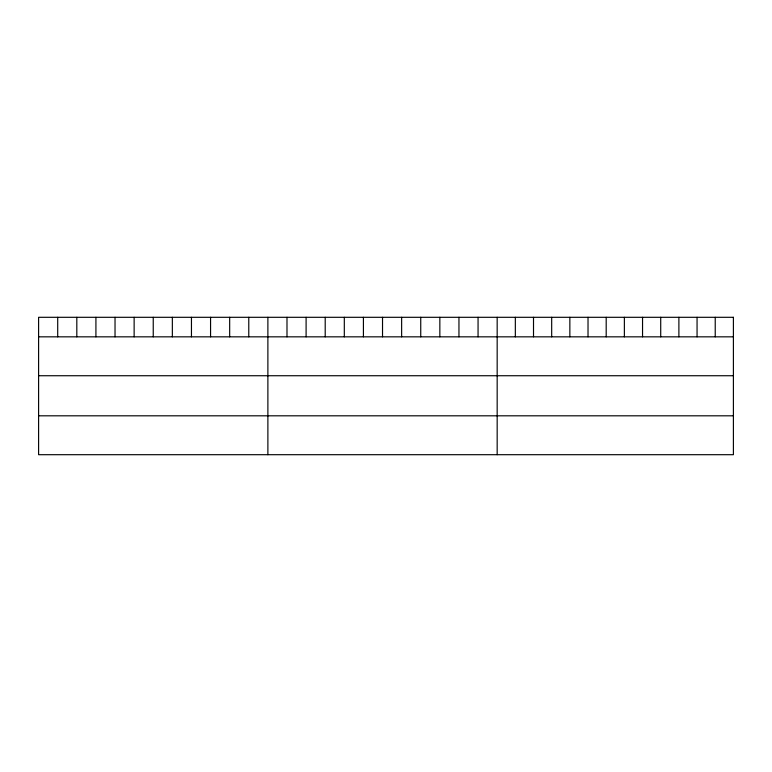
<?xml version="1.0" encoding="UTF-8"?>
<svg xmlns="http://www.w3.org/2000/svg" width="772" height="772" viewBox="0 0 772 772"><rect width="100%" height="100%" fill="white"/><g stroke="black" fill="none" stroke-linecap="round" stroke-linejoin="round"><path stroke-width="1.16" d="M38.6 336.833L733.4 336.833M38.6 375.732L733.4 375.732M38.6 415.809L733.4 415.809M715.229 317.302L715.229 336.833M697.058 317.302L697.058 336.833M678.887 317.302L678.887 336.833M660.716 317.302L660.716 336.833M642.545 317.302L642.545 336.833M624.374 317.302L624.374 336.833M606.194 317.302L606.194 336.833M588.023 317.302L588.023 336.833M569.852 317.302L569.852 336.833M551.681 317.302L551.681 336.833M533.51 317.302L533.51 336.833M515.339 317.302L515.339 336.833M497.168 317.302L497.168 454.698M478.061 317.302L478.061 336.833M458.954 317.302L458.954 336.833M439.847 317.302L439.847 336.833M420.74 317.302L420.74 336.833M401.633 317.302L401.633 336.833M382.526 317.302L382.526 336.833M363.419 317.302L363.419 336.833M344.312 317.302L344.312 336.833M325.205 317.302L325.205 336.833M306.098 317.302L306.098 336.833M286.991 317.302L286.991 336.833M267.884 317.302L267.884 454.698M248.777 317.302L248.777 336.833M229.67 317.302L229.67 336.833M210.563 317.302L210.563 336.833M191.456 317.302L191.456 336.833M172.349 317.302L172.349 336.833M153.242 317.302L153.242 336.833M134.135 317.302L134.135 336.833M115.028 317.302L115.028 336.833M95.921 317.302L95.921 336.833M76.814 317.302L76.814 336.833M57.707 317.302L57.707 336.833M733.4 317.302L38.6 317.302L38.6 454.698L733.4 454.698L733.4 317.302"/></g></svg>
